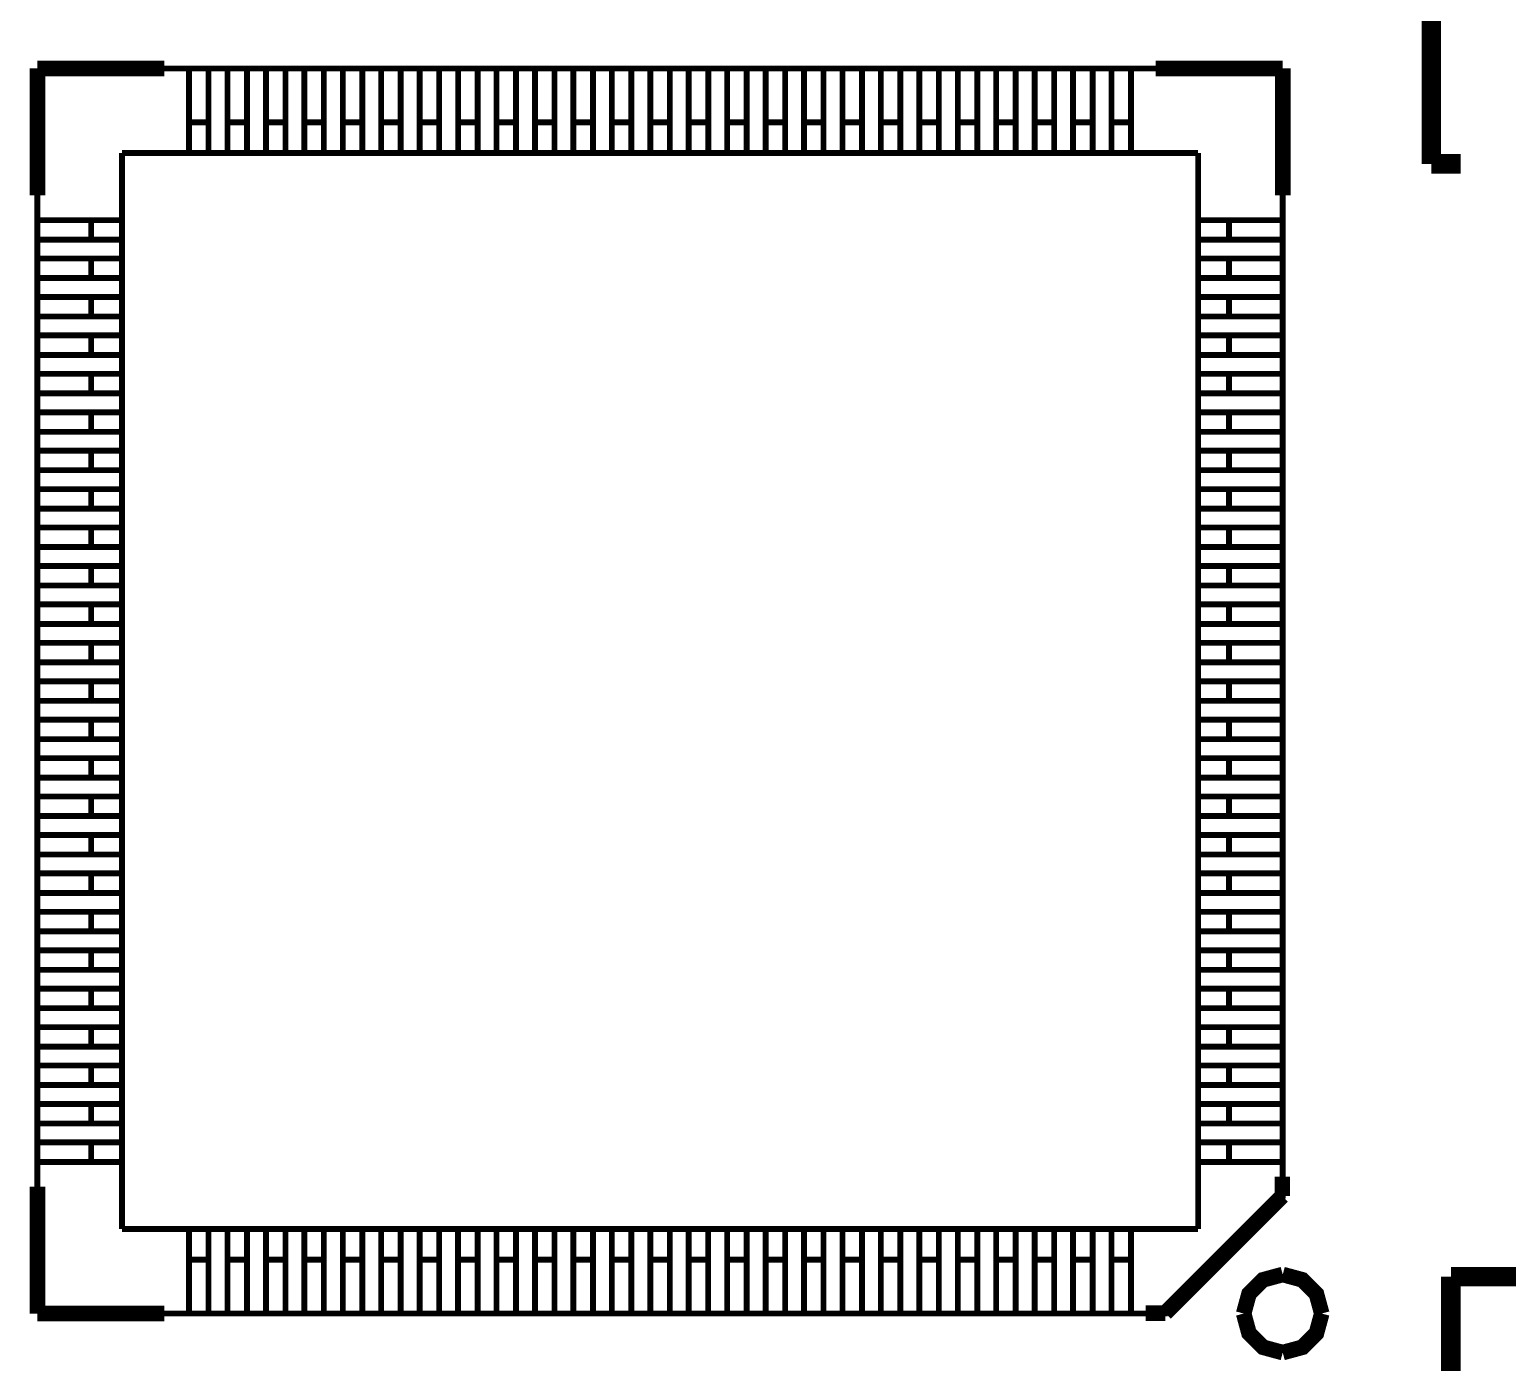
# Model space of a CAD drawing. Extents: x -2.25 to 2.25, y -2.04 to 2.05.
# Drawn here: x 0.732 to 1.489, y -0.556 to 0.127 of the extents above; entities that cross this region are included whole.
import ezdxf

# ---------------------------------------------------------------- set-up
doc = ezdxf.new("R2010")
doc.units = 0
doc.header["$LTSCALE"] = 0.000394
doc.layers.add('M4', color=7, linetype='CONTINUOUS')
doc.layers.add('TO', color=7, linetype='CONTINUOUS')

msp = doc.modelspace()

# ---------------------------------------------------------------- linework, layer by layer
at = {"layer": 'M4', "color": 7, "linetype": 'CONTINUOUS', "const_width": 0.003}
for points in [[(0.736098, -0.530587), (0.736098, 0.107205)], [(0.736098, 0.107205), (1.373898, 0.107205)], [(0.81378, 0.063898), (0.81378, 0.107205)], [(0.82378, 0.063898), (0.82378, 0.107205)], [(0.833465, 0.063898), (0.833465, 0.107205)], [(0.843465, 0.063898), (0.843465, 0.107205)], [(0.85315, 0.063898), (0.85315, 0.107205)], [(0.86315, 0.063898), (0.86315, 0.107205)], [(0.872835, 0.063898), (0.872835, 0.107205)], [(0.882835, 0.063898), (0.882835, 0.107205)], [(0.89252, 0.063898), (0.89252, 0.107205)], [(0.90252, 0.063898), (0.90252, 0.107205)], [(0.912205, 0.063898), (0.912205, 0.107205)], [(0.922205, 0.063898), (0.922205, 0.107205)], [(0.93189, 0.063898), (0.93189, 0.107205)], [(0.94189, 0.063898), (0.94189, 0.107205)], [(0.951575, 0.063898), (0.951575, 0.107205)], [(0.961575, 0.063898), (0.961575, 0.107205)], [(0.97126, 0.063898), (0.97126, 0.107205)], [(0.98126, 0.063898), (0.98126, 0.107205)], [(0.990945, 0.063898), (0.990945, 0.107205)], [(1.000945, 0.063898), (1.000945, 0.107205)], [(1.01063, 0.063898), (1.01063, 0.107205)], [(1.02063, 0.063898), (1.02063, 0.107205)], [(1.030315, 0.063898), (1.030315, 0.107205)], [(1.040315, 0.063898), (1.040315, 0.107205)], [(1.05, 0.063898), (1.05, 0.107205)], [(1.06, 0.063898), (1.06, 0.107205)], [(1.069685, 0.063898), (1.069685, 0.107205)], [(1.079685, 0.063898), (1.079685, 0.107205)], [(1.08937, 0.063898), (1.08937, 0.107205)], [(1.09937, 0.063898), (1.09937, 0.107205)], [(1.109055, 0.063898), (1.109055, 0.107205)], [(1.119055, 0.063898), (1.119055, 0.107205)], [(1.12874, 0.063898), (1.12874, 0.107205)], [(1.13874, 0.063898), (1.13874, 0.107205)], [(1.148425, 0.063898), (1.148425, 0.107205)], [(1.158425, 0.063898), (1.158425, 0.107205)], [(1.16811, 0.063898), (1.16811, 0.107205)], [(1.17811, 0.063898), (1.17811, 0.107205)], [(1.187795, 0.063898), (1.187795, 0.107205)], [(1.197795, 0.063898), (1.197795, 0.107205)], [(1.20748, 0.063898), (1.20748, 0.107205)], [(1.21748, 0.063898), (1.21748, 0.107205)], [(1.227165, 0.063898), (1.227165, 0.107205)], [(1.237165, 0.063898), (1.237165, 0.107205)], [(1.24685, 0.063898), (1.24685, 0.107205)], [(1.25685, 0.063898), (1.25685, 0.107205)], [(1.266535, 0.063898), (1.266535, 0.107205)], [(1.276535, 0.063898), (1.276535, 0.107205)], [(1.28622, 0.063898), (1.28622, 0.107205)], [(1.29622, 0.063898), (1.29622, 0.107205)], [(1.373898, -0.471689), (1.373898, 0.107205)], [(0.81378, 0.079646), (0.82378, 0.079646)], [(0.833465, 0.079646), (0.843465, 0.079646)], [(0.85315, 0.079646), (0.86315, 0.079646)], [(0.872835, 0.079646), (0.882835, 0.079646)], [(0.89252, 0.079646), (0.90252, 0.079646)], [(0.912205, 0.079646), (0.922205, 0.079646)], [(0.93189, 0.079646), (0.94189, 0.079646)], [(0.951575, 0.079646), (0.961575, 0.079646)], [(0.97126, 0.079646), (0.98126, 0.079646)], [(0.990945, 0.079646), (1.000945, 0.079646)], [(1.01063, 0.079646), (1.02063, 0.079646)], [(1.030315, 0.079646), (1.040315, 0.079646)], [(1.05, 0.079646), (1.06, 0.079646)], [(1.069685, 0.079646), (1.079685, 0.079646)], [(1.08937, 0.079646), (1.09937, 0.079646)], [(1.109055, 0.079646), (1.119055, 0.079646)], [(1.12874, 0.079646), (1.13874, 0.079646)], [(1.148425, 0.079646), (1.158425, 0.079646)], [(1.16811, 0.079646), (1.17811, 0.079646)], [(1.187795, 0.079646), (1.197795, 0.079646)], [(1.20748, 0.079646), (1.21748, 0.079646)], [(1.227165, 0.079646), (1.237165, 0.079646)], [(1.24685, 0.079646), (1.25685, 0.079646)], [(1.266535, 0.079646), (1.276535, 0.079646)], [(1.28622, 0.079646), (1.29622, 0.079646)], [(0.779406, 0.063898), (1.330591, 0.063898)], [(0.779406, -0.48728), (0.779406, 0.063898)], [(1.330591, -0.48728), (1.330591, 0.063898)], [(0.736098, 0.029528), (0.779406, 0.029528)], [(0.763657, 0.019528), (0.763657, 0.029528)], [(1.330591, 0.029528), (1.373898, 0.029528)], [(1.346339, 0.019528), (1.346339, 0.029528)], [(0.736098, 0.019528), (0.779406, 0.019528)], [(1.330591, 0.019528), (1.373898, 0.019528)], [(0.736098, 0.009843), (0.779406, 0.009843)], [(0.763657, -0.000154), (0.763657, 0.009843)], [(1.330591, 0.009843), (1.373898, 0.009843)], [(1.346339, -0.000154), (1.346339, 0.009843)], [(0.736098, -0.000154), (0.779406, -0.000154)], [(1.330591, -0.000154), (1.373898, -0.000154)], [(0.736098, -0.009839), (0.779406, -0.009839)], [(0.763657, -0.019839), (0.763657, -0.009839)], [(1.330591, -0.009839), (1.373898, -0.009839)], [(1.346339, -0.019839), (1.346339, -0.009839)], [(0.736098, -0.019839), (0.779406, -0.019839)], [(1.330591, -0.019839), (1.373898, -0.019839)], [(0.736098, -0.029524), (0.779406, -0.029524)], [(0.763657, -0.039524), (0.763657, -0.029524)], [(1.330591, -0.029524), (1.373898, -0.029524)], [(1.346339, -0.039524), (1.346339, -0.029524)], [(0.736098, -0.039524), (0.779406, -0.039524)], [(1.330591, -0.039524), (1.373898, -0.039524)], [(0.736098, -0.049209), (0.779406, -0.049209)], [(0.763657, -0.059209), (0.763657, -0.049209)], [(1.330591, -0.049209), (1.373898, -0.049209)], [(1.346339, -0.059209), (1.346339, -0.049209)], [(0.736098, -0.059209), (0.779406, -0.059209)], [(1.330591, -0.059209), (1.373898, -0.059209)], [(0.736098, -0.068894), (0.779406, -0.068894)], [(0.763657, -0.078894), (0.763657, -0.068894)], [(1.330591, -0.068894), (1.373898, -0.068894)], [(1.346339, -0.078894), (1.346339, -0.068894)], [(0.736098, -0.078894), (0.779406, -0.078894)], [(1.330591, -0.078894), (1.373898, -0.078894)], [(0.736098, -0.088579), (0.779406, -0.088579)], [(0.763657, -0.098579), (0.763657, -0.088579)], [(1.330591, -0.088579), (1.373898, -0.088579)], [(1.346339, -0.098579), (1.346339, -0.088579)], [(0.736098, -0.098579), (0.779406, -0.098579)], [(1.330591, -0.098579), (1.373898, -0.098579)], [(0.736098, -0.108264), (0.779406, -0.108264)], [(0.763657, -0.118264), (0.763657, -0.108264)], [(1.330591, -0.108264), (1.373898, -0.108264)], [(1.346339, -0.118264), (1.346339, -0.108264)], [(0.736098, -0.118264), (0.779406, -0.118264)], [(1.330591, -0.118264), (1.373898, -0.118264)], [(0.736098, -0.127949), (0.779406, -0.127949)], [(0.763657, -0.137949), (0.763657, -0.127949)], [(1.330591, -0.127949), (1.373898, -0.127949)], [(1.346339, -0.137949), (1.346339, -0.127949)], [(0.736098, -0.137949), (0.779406, -0.137949)], [(1.330591, -0.137949), (1.373898, -0.137949)], [(0.736098, -0.147634), (0.779406, -0.147634)], [(0.763657, -0.157634), (0.763657, -0.147634)], [(1.330591, -0.147634), (1.373898, -0.147634)], [(1.346339, -0.157634), (1.346339, -0.147634)], [(0.736098, -0.157634), (0.779406, -0.157634)], [(1.330591, -0.157634), (1.373898, -0.157634)], [(0.736098, -0.167319), (0.779406, -0.167319)], [(0.763657, -0.177319), (0.763657, -0.167319)], [(1.330591, -0.167319), (1.373898, -0.167319)], [(1.346339, -0.177319), (1.346339, -0.167319)], [(0.736098, -0.177319), (0.779406, -0.177319)], [(1.330591, -0.177319), (1.373898, -0.177319)], [(0.736098, -0.187004), (0.779406, -0.187004)], [(0.763657, -0.197004), (0.763657, -0.187004)], [(1.330591, -0.187004), (1.373898, -0.187004)], [(1.346339, -0.197004), (1.346339, -0.187004)], [(0.736098, -0.197004), (0.779406, -0.197004)], [(1.330591, -0.197004), (1.373898, -0.197004)], [(0.736098, -0.206689), (0.779406, -0.206689)], [(0.763657, -0.216689), (0.763657, -0.206689)], [(1.330591, -0.206689), (1.373898, -0.206689)], [(1.346339, -0.216689), (1.346339, -0.206689)], [(0.736098, -0.216689), (0.779406, -0.216689)], [(1.330591, -0.216689), (1.373898, -0.216689)], [(0.736098, -0.226374), (0.779406, -0.226374)], [(0.763657, -0.236374), (0.763657, -0.226374)], [(1.330591, -0.226374), (1.373898, -0.226374)], [(1.346339, -0.236374), (1.346339, -0.226374)], [(0.736098, -0.236374), (0.779406, -0.236374)], [(1.330591, -0.236374), (1.373898, -0.236374)], [(0.736098, -0.246059), (0.779406, -0.246059)], [(0.763657, -0.256059), (0.763657, -0.246059)], [(1.330591, -0.246063), (1.373898, -0.246063)], [(1.346339, -0.256063), (1.346339, -0.246063)], [(0.736098, -0.256059), (0.779406, -0.256059)], [(1.330591, -0.256063), (1.373898, -0.256063)], [(0.736098, -0.265744), (0.779406, -0.265744)], [(0.763657, -0.275744), (0.763657, -0.265744)], [(1.330591, -0.265744), (1.373898, -0.265744)], [(1.346339, -0.275744), (1.346339, -0.265744)], [(0.736098, -0.275744), (0.779406, -0.275744)], [(1.330591, -0.275744), (1.373898, -0.275744)], [(0.736098, -0.285429), (0.779406, -0.285429)], [(0.763657, -0.295429), (0.763657, -0.285429)], [(1.330591, -0.285429), (1.373898, -0.285429)], [(1.346339, -0.295429), (1.346339, -0.285429)], [(0.736098, -0.295429), (0.779406, -0.295429)], [(1.330591, -0.295429), (1.373898, -0.295429)], [(0.736098, -0.305114), (0.779406, -0.305114)], [(0.763657, -0.315114), (0.763657, -0.305114)], [(1.330591, -0.305114), (1.373898, -0.305114)], [(1.346339, -0.315114), (1.346339, -0.305114)], [(0.736098, -0.315114), (0.779406, -0.315114)], [(1.330591, -0.315114), (1.373898, -0.315114)], [(0.736098, -0.324799), (0.779406, -0.324799)], [(0.763657, -0.334799), (0.763657, -0.324799)], [(1.330591, -0.324799), (1.373898, -0.324799)], [(1.346339, -0.334799), (1.346339, -0.324799)], [(0.736098, -0.334799), (0.779406, -0.334799)], [(1.330591, -0.334799), (1.373898, -0.334799)], [(0.736098, -0.344484), (0.779406, -0.344484)], [(0.763657, -0.354484), (0.763657, -0.344484)], [(1.330591, -0.344484), (1.373898, -0.344484)], [(1.346339, -0.354484), (1.346339, -0.344484)], [(0.736098, -0.354484), (0.779406, -0.354484)], [(1.330591, -0.354484), (1.373898, -0.354484)], [(0.736098, -0.364169), (0.779406, -0.364169)], [(0.763657, -0.374169), (0.763657, -0.364169)], [(1.330591, -0.364169), (1.373898, -0.364169)], [(1.346339, -0.374169), (1.346339, -0.364169)], [(0.736098, -0.374169), (0.779406, -0.374169)], [(1.330591, -0.374169), (1.373898, -0.374169)], [(0.736098, -0.383854), (0.779406, -0.383854)], [(0.763657, -0.393854), (0.763657, -0.383854)], [(1.330591, -0.383854), (1.373898, -0.383854)], [(1.346339, -0.393854), (1.346339, -0.383854)], [(0.736098, -0.393854), (0.779406, -0.393854)], [(1.330591, -0.393854), (1.373898, -0.393854)], [(0.736098, -0.403539), (0.779406, -0.403539)], [(0.763657, -0.413539), (0.763657, -0.403539)], [(1.330591, -0.403539), (1.373898, -0.403539)], [(1.346339, -0.413539), (1.346339, -0.403539)], [(0.736098, -0.413539), (0.779406, -0.413539)], [(1.330591, -0.413539), (1.373898, -0.413539)], [(0.736098, -0.423224), (0.779406, -0.423224)], [(0.763657, -0.433224), (0.763657, -0.423224)], [(1.330591, -0.423224), (1.373898, -0.423224)], [(1.346339, -0.433224), (1.346339, -0.423224)], [(0.736098, -0.433224), (0.779406, -0.433224)], [(1.330591, -0.433224), (1.373898, -0.433224)], [(0.736098, -0.442909), (0.779406, -0.442909)], [(0.763657, -0.452909), (0.763657, -0.442909)], [(1.330591, -0.442909), (1.373898, -0.442909)], [(1.346339, -0.452909), (1.346339, -0.442909)], [(0.736098, -0.452909), (0.779406, -0.452909)], [(1.330591, -0.452909), (1.373898, -0.452909)], [(1.315, -0.530587), (1.373898, -0.471689)], [(0.779406, -0.48728), (1.330591, -0.48728)], [(0.813776, -0.530587), (0.813776, -0.48728)], [(0.823776, -0.530587), (0.823776, -0.48728)], [(0.833461, -0.530587), (0.833461, -0.48728)], [(0.843461, -0.530587), (0.843461, -0.48728)], [(0.853146, -0.530587), (0.853146, -0.48728)], [(0.863146, -0.530587), (0.863146, -0.48728)], [(0.872831, -0.530587), (0.872831, -0.48728)], [(0.882831, -0.530587), (0.882831, -0.48728)], [(0.892516, -0.530587), (0.892516, -0.48728)], [(0.902516, -0.530587), (0.902516, -0.48728)], [(0.912201, -0.530587), (0.912201, -0.48728)], [(0.922201, -0.530587), (0.922201, -0.48728)], [(0.931886, -0.530587), (0.931886, -0.48728)], [(0.941886, -0.530587), (0.941886, -0.48728)], [(0.951571, -0.530587), (0.951571, -0.48728)], [(0.961571, -0.530587), (0.961571, -0.48728)], [(0.971256, -0.530587), (0.971256, -0.48728)], [(0.981256, -0.530587), (0.981256, -0.48728)], [(0.990941, -0.530587), (0.990941, -0.48728)], [(1.000941, -0.530587), (1.000941, -0.48728)], [(1.010626, -0.530587), (1.010626, -0.48728)], [(1.020626, -0.530587), (1.020626, -0.48728)], [(1.030311, -0.530587), (1.030311, -0.48728)], [(1.040311, -0.530587), (1.040311, -0.48728)], [(1.049996, -0.530587), (1.049996, -0.48728)], [(1.059996, -0.530587), (1.059996, -0.48728)], [(1.069681, -0.530587), (1.069681, -0.48728)], [(1.079681, -0.530587), (1.079681, -0.48728)], [(1.089366, -0.530587), (1.089366, -0.48728)], [(1.099366, -0.530587), (1.099366, -0.48728)], [(1.109051, -0.530587), (1.109051, -0.48728)], [(1.119051, -0.530587), (1.119051, -0.48728)], [(1.128736, -0.530587), (1.128736, -0.48728)], [(1.138736, -0.530587), (1.138736, -0.48728)], [(1.148421, -0.530587), (1.148421, -0.48728)], [(1.158421, -0.530587), (1.158421, -0.48728)], [(1.168106, -0.530587), (1.168106, -0.48728)], [(1.178106, -0.530587), (1.178106, -0.48728)], [(1.187791, -0.530587), (1.187791, -0.48728)], [(1.197791, -0.530587), (1.197791, -0.48728)], [(1.207476, -0.530587), (1.207476, -0.48728)], [(1.217476, -0.530587), (1.217476, -0.48728)], [(1.227161, -0.530587), (1.227161, -0.48728)], [(1.237161, -0.530587), (1.237161, -0.48728)], [(1.246846, -0.530587), (1.246846, -0.48728)], [(1.256846, -0.530587), (1.256846, -0.48728)], [(1.266531, -0.530587), (1.266531, -0.48728)], [(1.276531, -0.530587), (1.276531, -0.48728)], [(1.286217, -0.530587), (1.286217, -0.48728)], [(1.296217, -0.530587), (1.296217, -0.48728)], [(0.813776, -0.503028), (0.823776, -0.503028)], [(0.833461, -0.503028), (0.843461, -0.503028)], [(0.853146, -0.503028), (0.863146, -0.503028)], [(0.872831, -0.503028), (0.882831, -0.503028)], [(0.892516, -0.503028), (0.902516, -0.503028)], [(0.912201, -0.503028), (0.922201, -0.503028)], [(0.931886, -0.503028), (0.941886, -0.503028)], [(0.951571, -0.503028), (0.961571, -0.503028)], [(0.971256, -0.503028), (0.981256, -0.503028)], [(0.990941, -0.503028), (1.000941, -0.503028)], [(1.010626, -0.503028), (1.020626, -0.503028)], [(1.030311, -0.503028), (1.040311, -0.503028)], [(1.049996, -0.503028), (1.059996, -0.503028)], [(1.069681, -0.503028), (1.079681, -0.503028)], [(1.089366, -0.503028), (1.099366, -0.503028)], [(1.109051, -0.503028), (1.119051, -0.503028)], [(1.128736, -0.503028), (1.138736, -0.503028)], [(1.148421, -0.503028), (1.158421, -0.503028)], [(1.168106, -0.503028), (1.178106, -0.503028)], [(1.187791, -0.503028), (1.197791, -0.503028)], [(1.207476, -0.503028), (1.217476, -0.503028)], [(1.227161, -0.503028), (1.237161, -0.503028)], [(1.246846, -0.503028), (1.256846, -0.503028)], [(1.266531, -0.503028), (1.276531, -0.503028)], [(1.286217, -0.503028), (1.296217, -0.503028)], [(0.736098, -0.530587), (1.315, -0.530587)]]:
    msp.add_lwpolyline(points, dxfattribs=at)
at = {"layer": 'TO', "color": 7, "linetype": 'CONTINUOUS'}
for points, const_width in [([(1.449996, 0.058307), (1.449996, 0.348307)], 0.009996), ([(0.736098, 0.042205), (0.736098, 0.107205)], 0.007996), ([(0.736098, 0.107205), (0.801098, 0.107205)], 0.007996), ([(1.308898, 0.107205), (1.373898, 0.107205)], 0.007996), ([(1.373898, 0.042205), (1.373898, 0.107205)], 0.007996), ([(1.449996, 0.058307), (1.465, 0.058307)], 0.009996), ([(0.736098, -0.530587), (0.736098, -0.465587)], 0.007996), ([(1.373701, -0.47039), (1.373701, -0.46039)], 0.007996), ([(1.313701, -0.53039), (1.373701, -0.47039)], 0.007996), ([(1.373898, -0.510587), (1.363819, -0.513324), (1.356639, -0.520504), (1.353902, -0.530583)], 0.007996), ([(1.373898, -0.510587), (1.363819, -0.513324), (1.356639, -0.520504), (1.353902, -0.530583)], 0.007996), ([(1.393894, -0.530583), (1.391157, -0.520504), (1.383976, -0.513324), (1.373898, -0.510587)], 0.007996), ([(1.393894, -0.530583), (1.391157, -0.520504), (1.383976, -0.513324), (1.373898, -0.510587)], 0.007996), ([(1.46, -0.511689), (1.72, -0.511689)], 0.009996), ([(1.46, -0.701689), (1.46, -0.511689)], 0.009996), ([(0.736098, -0.530587), (0.801098, -0.530587)], 0.007996), ([(1.303701, -0.53039), (1.313701, -0.53039)], 0.007996), ([(1.353898, -0.530583), (1.356635, -0.540664), (1.363817, -0.547845), (1.373898, -0.550583)], 0.007996), ([(1.353898, -0.530583), (1.356635, -0.540664), (1.363817, -0.547845), (1.373898, -0.550583)], 0.007996), ([(1.373898, -0.550583), (1.383979, -0.547845), (1.39116, -0.540664), (1.393898, -0.530583)], 0.007996), ([(1.373898, -0.550583), (1.383979, -0.547845), (1.39116, -0.540664), (1.393898, -0.530583)], 0.007996)]:
    msp.add_lwpolyline(points, dxfattribs=dict(at, const_width=const_width))

doc.saveas('drawing.dxf')
